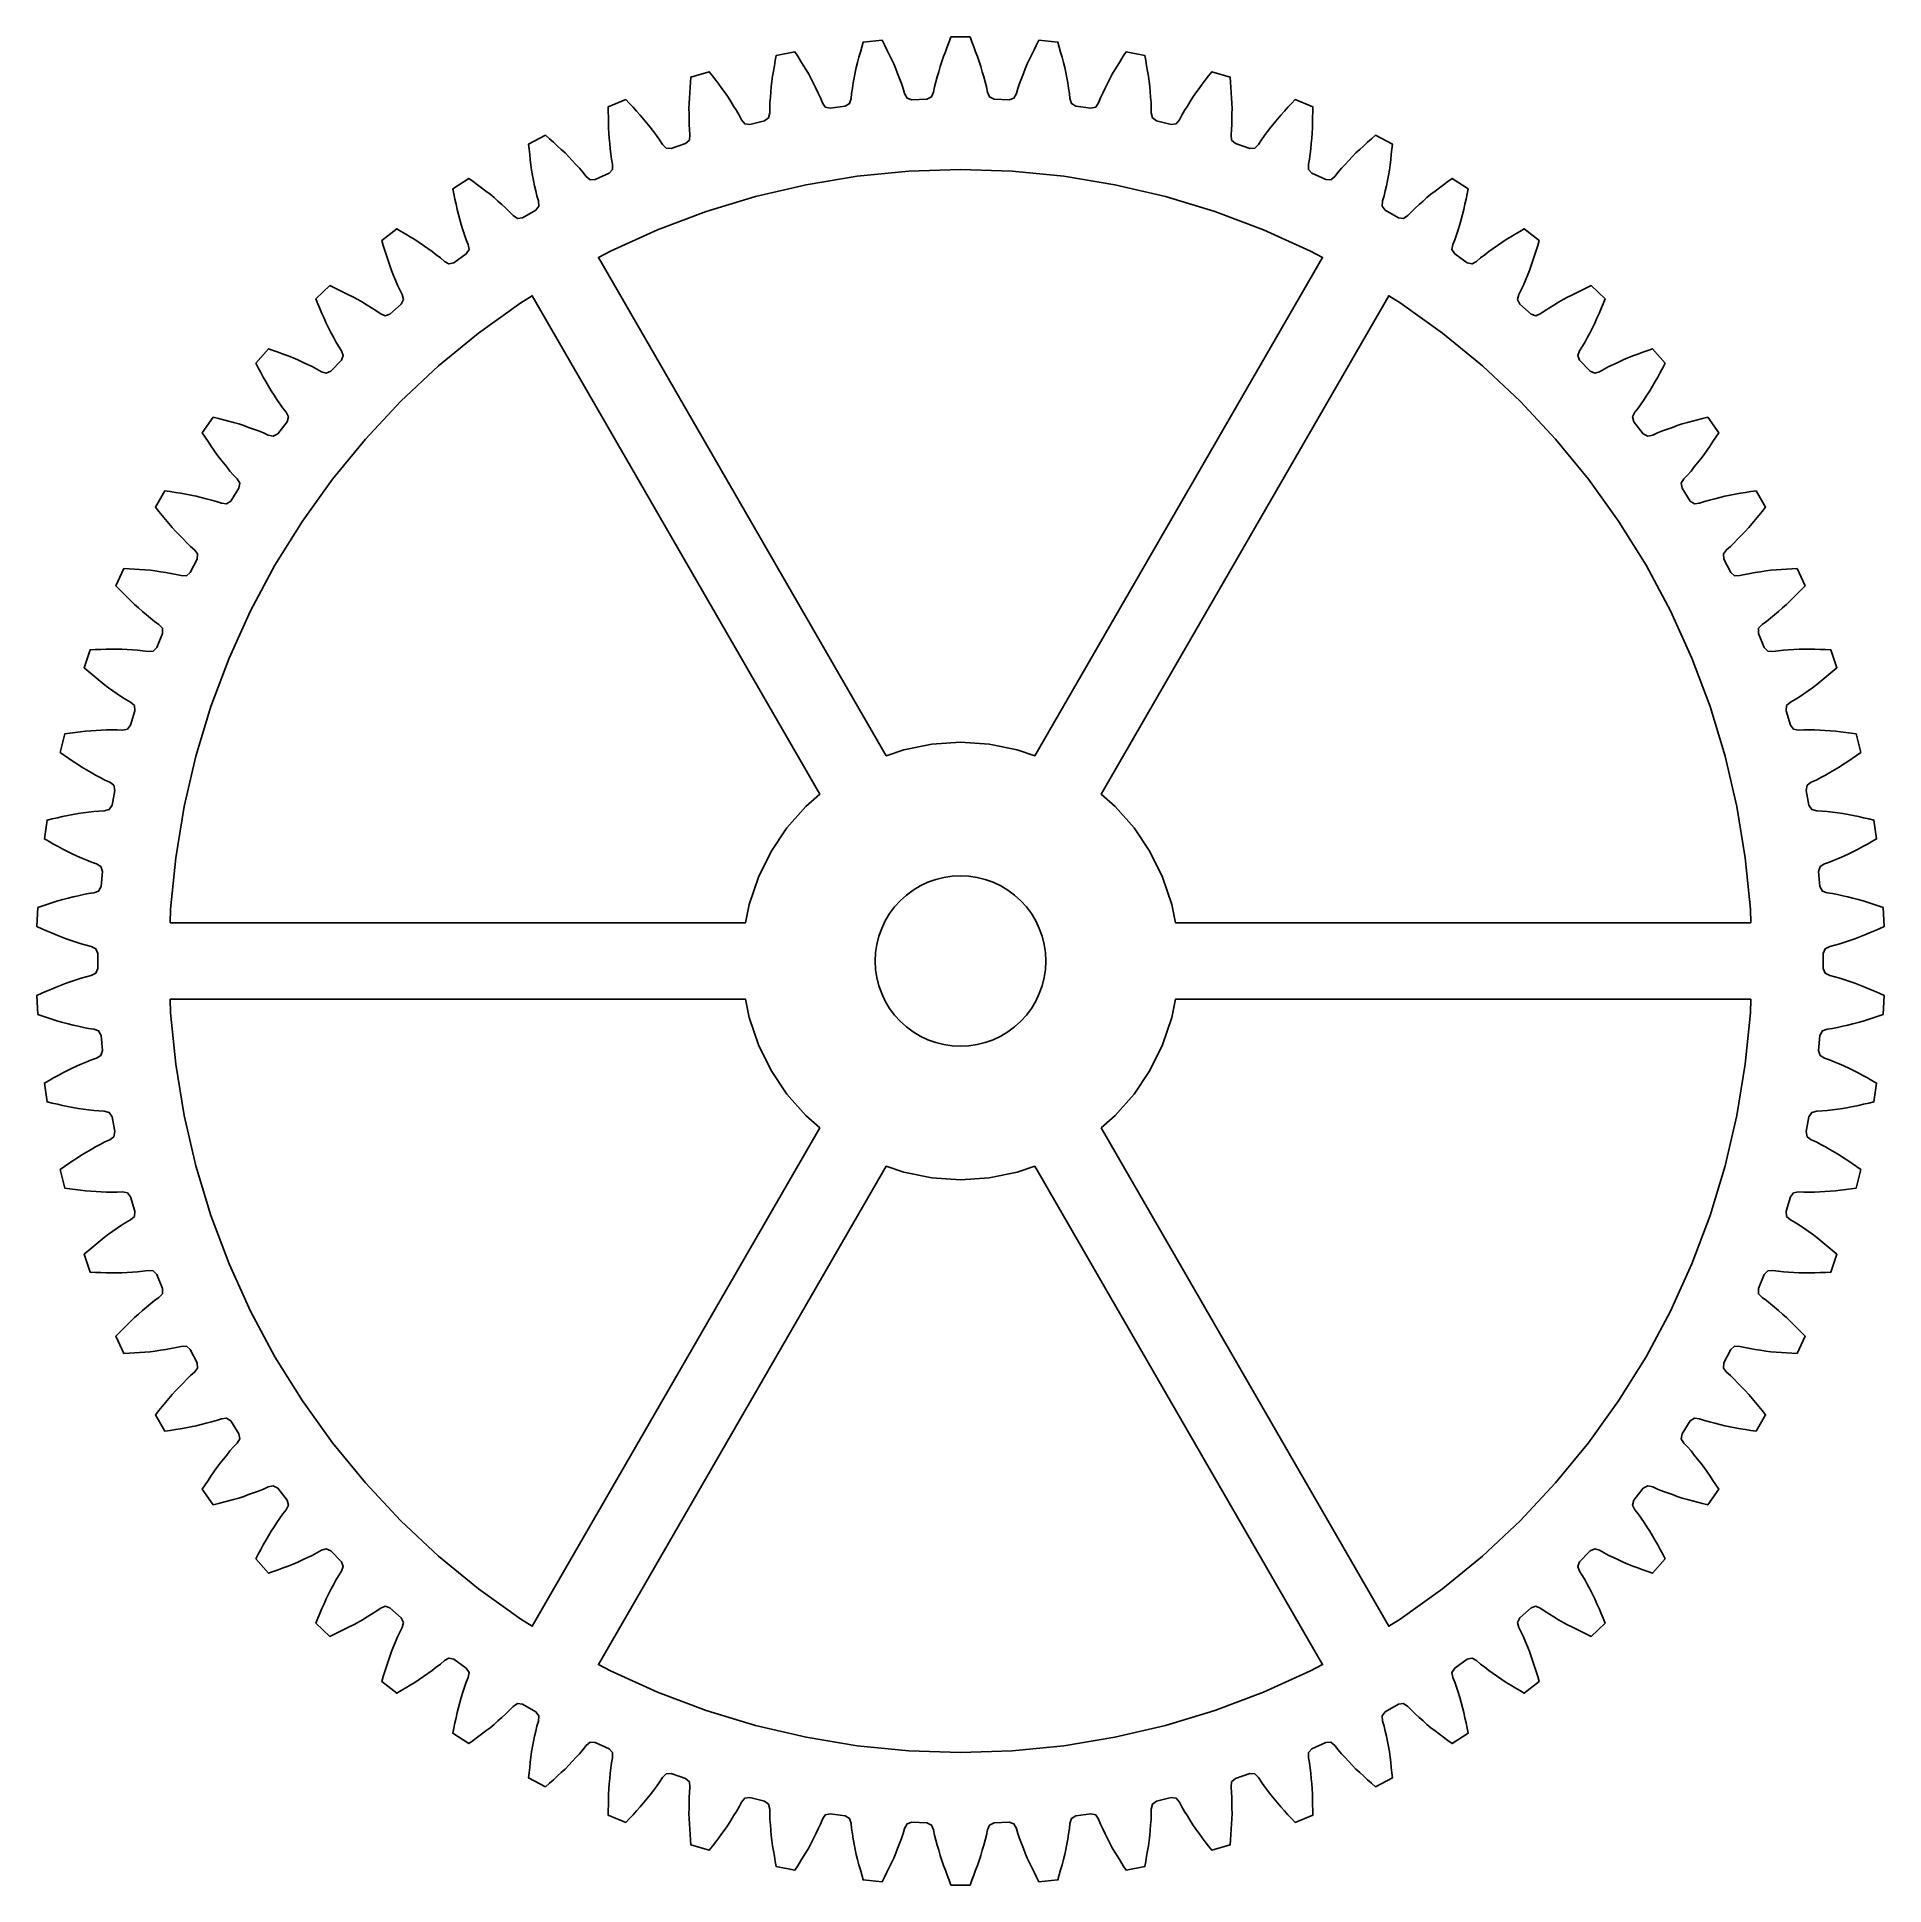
# Model space of a CAD drawing. Header units: millimetres. Extents: x -42.2 to 42.2, y -42.2 to 42.2.
import ezdxf

# ---------------------------------------------------------------- set-up
doc = ezdxf.new("R2010")
doc.units = ezdxf.units.MM
doc.layers.add('CUT', color=1, linetype='Continuous')

msp = doc.modelspace()

# ---------------------------------------------------------------- linework, layer by layer
at = {"layer": 'CUT'}
for points in [[(0.5226, -42.0232), (0.6082, -41.7983), (0.693, -41.573), (0.7768, -41.3475), (0.8597, -41.1216), (0.9313, -40.8919), (0.9969, -40.6604), (1.0617, -40.4286), (1.1257, -40.1967), (1.1823, -39.9629), (1.2273, -39.7265), (1.3183, -39.5081), (1.5315, -39.4093), (2.2215, -39.3764), (2.4431, -39.4545), (2.5545, -39.6633), (2.6217, -39.8944), (2.7003, -40.1217), (2.7861, -40.3465), (2.8726, -40.571), (2.9599, -40.7953), (3.053, -41.0171), (3.157, -41.2341), (3.2619, -41.4507), (3.3677, -41.6668), (3.4743, -41.8826), (3.5817, -42.0979), (4.4501, -42.015), (4.5148, -41.7832), (4.5787, -41.5512), (4.6416, -41.3189), (4.7036, -41.0864), (4.7647, -40.8537), (4.8141, -40.6182), (4.8574, -40.3815), (4.8999, -40.1447), (4.9415, -39.9077), (4.9757, -39.6696), (4.998, -39.43), (5.0678, -39.2039), (5.2707, -39.0852), (5.9544, -38.9869), (6.1825, -39.0436), (6.3131, -39.2409), (6.4021, -39.4645), (6.5019, -39.6833), (6.6087, -39.899), (6.7161, -40.1143), (6.8243, -40.3292), (6.9381, -40.5412), (7.0623, -40.7473), (7.1873, -40.9529), (7.3131, -41.1581), (7.4397, -41.3627), (7.5671, -41.5668), (8.4237, -41.4017), (8.4661, -41.1649), (8.5076, -40.9278), (8.5482, -40.6906), (8.5878, -40.4533), (8.6265, -40.2158), (8.6533, -39.9767), (8.6739, -39.7369), (8.6937, -39.4971), (8.7126, -39.2572), (8.724, -39.017), (8.7234, -38.7763), (8.7714, -38.5446), (8.9621, -38.4072), (9.6334, -38.2444), (9.8658, -38.2791), (10.0146, -38.4631), (10.1244, -38.6772), (10.2446, -38.8856), (10.3714, -39.0901), (10.4988, -39.2942), (10.627, -39.4979), (10.7604, -39.6981), (10.9036, -39.8915), (11.0476, -40.0843), (11.1923, -40.2765), (11.3378, -40.4682), (11.4841, -40.6593), (12.3211, -40.4135), (12.3408, -40.1737), (12.3596, -39.9338), (12.3774, -39.6938), (12.3943, -39.4538), (12.4102, -39.2137), (12.4142, -38.9731), (12.4119, -38.7325), (12.4087, -38.4919), (12.4048, -38.2513), (12.3933, -38.011), (12.3699, -37.7715), (12.3956, -37.5363), (12.5723, -37.3814), (13.2251, -37.1555), (13.4598, -37.168), (13.6254, -37.337), (13.7551, -37.5397), (13.8945, -37.7357), (14.0402, -37.9272), (14.1864, -38.1183), (14.3334, -38.3089), (14.4852, -38.4955), (14.6461, -38.6744), (14.8078, -38.8526), (14.9702, -39.0303), (15.1332, -39.2072), (15.297, -39.3836), (16.1068, -39.0593), (16.1036, -38.8187), (16.0995, -38.5781), (16.0945, -38.3375), (16.0885, -38.097), (16.0815, -37.8564), (16.0626, -37.6166), (16.0374, -37.3773), (16.0114, -37.1381), (15.9846, -36.8989), (15.9503, -36.6609), (15.9043, -36.4247), (15.9076, -36.1881), (16.0687, -36.0171), (16.6971, -35.7301), (16.9319, -35.7203), (17.1129, -35.8727), (17.2612, -36.0622), (17.4186, -36.244), (17.5818, -36.4209), (17.7456, -36.5972), (17.91, -36.7729), (18.0788, -36.9443), (18.2561, -37.1071), (18.4339, -37.2691), (18.6124, -37.4305), (18.7916, -37.5912), (18.9714, -37.7511), (19.7467, -37.3514), (19.7207, -37.1122), (19.6937, -36.8731), (19.6658, -36.6341), (19.637, -36.3952), (19.6072, -36.1564), (19.5656, -35.9194), (19.5177, -35.6836), (19.4691, -35.4479), (19.4197, -35.2124), (19.363, -34.9787), (19.2946, -34.748), (19.2754, -34.5121), (19.4196, -34.3266), (20.0179, -33.9812), (20.2506, -33.9491), (20.4453, -34.0836), (20.6109, -34.2582), (20.785, -34.4242), (20.9642, -34.5847), (21.144, -34.7447), (21.3244, -34.904), (21.5087, -35.0585), (21.7006, -35.2037), (21.8931, -35.3481), (22.0862, -35.4918), (22.2798, -35.6347), (22.4739, -35.7769), (23.2078, -35.3053), (23.1591, -35.0696), (23.1096, -34.8341), (23.0591, -34.5988), (23.0076, -34.3637), (22.9553, -34.1289), (22.8913, -33.897), (22.8213, -33.6667), (22.7505, -33.4368), (22.679, -33.207), (22.6002, -32.9797), (22.5103, -32.7565), (22.4687, -32.5236), (22.5946, -32.3252), (23.1573, -31.9245), (23.386, -31.8704), (23.5926, -31.9858), (23.7741, -32.1438), (23.9631, -32.2926), (24.1568, -32.4353), (24.351, -32.5775), (24.5456, -32.7189), (24.7439, -32.8552), (24.9487, -32.9815), (25.154, -33.107), (25.3599, -33.2317), (25.5662, -33.3555), (25.773, -33.4786), (26.4587, -32.9393), (26.3878, -32.7094), (26.3161, -32.4797), (26.2435, -32.2503), (26.1699, -32.0211), (26.0955, -31.7923), (26.0098, -31.5675), (25.9182, -31.345), (25.8259, -31.1228), (25.7328, -30.9008), (25.6328, -30.6821), (25.522, -30.4685), (25.4585, -30.2405), (25.565, -30.0311), (26.0871, -29.5787), (26.3096, -29.5031), (26.5262, -29.5984), (26.7219, -29.7384), (26.9242, -29.8685), (27.1306, -29.9922), (27.3374, -30.1152), (27.5446, -30.2376), (27.7549, -30.3544), (27.9708, -30.4606), (28.1872, -30.566), (28.4039, -30.6706), (28.6211, -30.7743), (28.8386, -30.8771), (29.4699, -30.2751), (29.3776, -30.0529), (29.2843, -29.8311), (29.1902, -29.6096), (29.0952, -29.3885), (28.9994, -29.1678), (28.8927, -28.9522), (28.7804, -28.7394), (28.6673, -28.5269), (28.5536, -28.3149), (28.4333, -28.1066), (28.3027, -27.9045), (28.2178, -27.6836), (28.3039, -27.465), (28.7806, -26.965), (28.9949, -26.8686), (29.2196, -26.9429), (29.4277, -27.0637), (29.6414, -27.174), (29.8587, -27.2775), (30.0762, -27.3803), (30.2942, -27.4824), (30.5146, -27.5787), (30.7396, -27.6639), (30.965, -27.7483), (31.1907, -27.8317), (31.4167, -27.9143), (31.6431, -27.996), (32.2143, -27.3368), (32.1013, -27.1243), (31.9874, -26.9124), (31.8726, -26.7008), (31.757, -26.4898), (31.6406, -26.2792), (31.5139, -26.0747), (31.3819, -25.8735), (31.2492, -25.6728), (31.1158, -25.4725), (30.9762, -25.2766), (30.827, -25.0878), (30.7215, -24.876), (30.7865, -24.6501), (31.2135, -24.1071), (31.4176, -23.9908), (31.6483, -24.0434), (31.867, -24.1439), (32.0903, -24.2333), (32.3164, -24.3157), (32.5427, -24.3974), (32.7693, -24.4783), (32.998, -24.5532), (33.2301, -24.6167), (33.4624, -24.6792), (33.6951, -24.7409), (33.9279, -24.8016), (34.161, -24.8614), (34.667, -24.1508), (34.5342, -23.9501), (34.4007, -23.7499), (34.2664, -23.5502), (34.1313, -23.3511), (33.9954, -23.1525), (33.8498, -22.961), (33.6992, -22.7733), (33.548, -22.5861), (33.3962, -22.3994), (33.2387, -22.2177), (33.0722, -22.0439), (32.947, -21.8431), (32.9902, -21.6121), (33.3637, -21.031), (33.5558, -20.8957), (33.7905, -20.9262), (34.0177, -21.0054), (34.2485, -21.0732), (34.4814, -21.1338), (34.7145, -21.1935), (34.9478, -21.2525), (35.1825, -21.3053), (35.4196, -21.3465), (35.6568, -21.3867), (35.8942, -21.4259), (36.1318, -21.4642), (36.3695, -21.5016), (36.8057, -20.7461), (36.6545, -20.559), (36.5025, -20.3724), (36.3498, -20.1864), (36.1964, -20.001), (36.0422, -19.8162), (35.8791, -19.6394), (35.7114, -19.4669), (35.5431, -19.2949), (35.3742, -19.1234), (35.2001, -18.9575), (35.0178, -18.8004), (34.8742, -18.6123), (34.8952, -18.3783), (35.2117, -17.7643), (35.3902, -17.6114), (35.6267, -17.6194), (35.8604, -17.6767), (36.0965, -17.7223), (36.3341, -17.7604), (36.5719, -17.7977), (36.8097, -17.8343), (37.0484, -17.8646), (37.2883, -17.883), (37.5283, -17.9004), (37.7684, -17.9169), (38.0085, -17.9325), (38.2487, -17.9471), (38.6111, -17.1536), (38.4427, -16.9816), (38.2737, -16.8103), (38.104, -16.6397), (37.9337, -16.4698), (37.7627, -16.3005), (37.5835, -16.14), (37.4001, -15.9841), (37.2162, -15.8289), (37.0318, -15.6743), (36.8427, -15.5257), (36.6464, -15.3866), (36.4855, -15.2131), (36.4841, -14.9781), (36.7409, -14.3368), (36.904, -14.1676), (37.1402, -14.1531), (37.3783, -14.1879), (37.6177, -14.2108), (37.8578, -14.2262), (38.0981, -14.2408), (38.3383, -14.2545), (38.5787, -14.262), (38.8193, -14.2575), (39.0599, -14.2521), (39.3005, -14.2457), (39.541, -14.2383), (39.7815, -14.2301), (40.0668, -13.4057), (39.8829, -13.2505), (39.6983, -13.0961), (39.5132, -12.9424), (39.3275, -12.7894), (39.1411, -12.6371), (38.9475, -12.4943), (38.7502, -12.3566), (38.5523, -12.2196), (38.3541, -12.0833), (38.1517, -11.9533), (37.943, -11.8335), (37.7664, -11.676), (37.7427, -11.4422), (37.9373, -10.7794), (38.0836, -10.5956), (38.3174, -10.5586), (38.5577, -10.5706), (38.7982, -10.5707), (39.0387, -10.5632), (39.2792, -10.5548), (39.5197, -10.5457), (39.7598, -10.5303), (39.9988, -10.5029), (40.2378, -10.4747), (40.4767, -10.4454), (40.7154, -10.4152), (40.954, -10.3841), (41.1597, -9.5364), (40.9618, -9.3994), (40.7635, -9.2632), (40.5645, -9.1278), (40.3651, -8.9931), (40.1651, -8.8593), (39.9588, -8.7355), (39.7493, -8.6173), (39.5393, -8.4997), (39.329, -8.3827), (39.1152, -8.2726), (38.8961, -8.1731), (38.7052, -8.0332), (38.6594, -7.8027), (38.7902, -7.1244), (38.9183, -6.9275), (39.1475, -6.8685), (39.3879, -6.8576), (39.6273, -6.8348), (39.866, -6.8045), (40.1047, -6.7733), (40.3432, -6.7414), (40.5807, -6.7032), (40.8161, -6.6533), (41.0513, -6.6024), (41.2863, -6.5506), (41.5211, -6.4978), (41.7556, -6.4442), (41.8798, -5.5808), (41.6698, -5.4632), (41.4594, -5.3464), (41.2485, -5.2305), (41.0372, -5.1155), (40.8254, -5.0012), (40.6082, -4.8977), (40.3884, -4.7998), (40.1682, -4.7027), (39.9477, -4.6063), (39.7244, -4.517), (39.4968, -4.4388), (39.2936, -4.3177), (39.2261, -4.0926), (39.2917, -3.4049), (39.4006, -3.1967), (39.6231, -3.1162), (39.8614, -3.0825), (40.0976, -3.0371), (40.3323, -2.9842), (40.5669, -2.9305), (40.8013, -2.876), (41.0341, -2.8154), (41.2637, -2.7433), (41.493, -2.6703), (41.722, -2.5964), (41.9507, -2.5216), (42.1791, -2.4459), (42.2206, -1.5745), (42.0004, -1.4775), (41.7799, -1.3813), (41.5589, -1.2859), (41.3376, -1.1914), (41.1159, -1.0979), (40.8899, -1.0154), (40.6618, -0.9389), (40.4334, -0.8632), (40.2047, -0.7882), (39.9739, -0.7205), (39.7399, -0.6643), (39.5261, -0.563), (39.4375, -0.3454), (39.4375, 0.3454), (39.5261, 0.563), (39.7399, 0.6643), (39.9739, 0.7205), (40.2047, 0.7882), (40.4334, 0.8632), (40.6618, 0.9389), (40.8899, 1.0154), (41.1159, 1.0979), (41.3376, 1.1914), (41.5589, 1.2859), (41.7799, 1.3813), (42.0004, 1.4775), (42.2206, 1.5745), (42.1791, 2.4459), (41.9507, 2.5216), (41.722, 2.5964), (41.493, 2.6703), (41.2637, 2.7433), (41.0341, 2.8154), (40.8013, 2.876), (40.5669, 2.9305), (40.3323, 2.9842), (40.0976, 3.0371), (39.8614, 3.0825), (39.6231, 3.1162), (39.4006, 3.1967), (39.2917, 3.4049), (39.2261, 4.0926), (39.2936, 4.3177), (39.4968, 4.4388), (39.7244, 4.517), (39.9477, 4.6063), (40.1682, 4.7027), (40.3884, 4.7998), (40.6082, 4.8977), (40.8254, 5.0012), (41.0372, 5.1155), (41.2485, 5.2305), (41.4594, 5.3464), (41.6698, 5.4632), (41.8798, 5.5808), (41.7556, 6.4442), (41.5211, 6.4978), (41.2863, 6.5506), (41.0513, 6.6024), (40.8161, 6.6533), (40.5807, 6.7032), (40.3432, 6.7414), (40.1047, 6.7733), (39.866, 6.8045), (39.6273, 6.8348), (39.3879, 6.8576), (39.1475, 6.8685), (38.9183, 6.9275), (38.7902, 7.1244), (38.6594, 7.8027), (38.7052, 8.0332), (38.8961, 8.1731), (39.1152, 8.2726), (39.329, 8.3827), (39.5393, 8.4997), (39.7493, 8.6173), (39.9588, 8.7355), (40.1651, 8.8593), (40.3651, 8.9931), (40.5645, 9.1278), (40.7635, 9.2632), (40.9618, 9.3994), (41.1597, 9.5364), (40.954, 10.3841), (40.7154, 10.4152), (40.4767, 10.4454), (40.2378, 10.4747), (39.9988, 10.5029), (39.7598, 10.5303), (39.5197, 10.5457), (39.2792, 10.5548), (39.0387, 10.5632), (38.7982, 10.5707), (38.5577, 10.5706), (38.3174, 10.5586), (38.0836, 10.5956), (37.9373, 10.7794), (37.7427, 11.4422), (37.7664, 11.676), (37.943, 11.8335), (38.1517, 11.9533), (38.3541, 12.0833), (38.5523, 12.2196), (38.7502, 12.3566), (38.9475, 12.4943), (39.1411, 12.6371), (39.3275, 12.7894), (39.5132, 12.9424), (39.6983, 13.0961), (39.8829, 13.2505), (40.0668, 13.4057), (39.7815, 14.2301), (39.541, 14.2383), (39.3005, 14.2457), (39.0599, 14.2521), (38.8193, 14.2575), (38.5787, 14.262), (38.3383, 14.2545), (38.0981, 14.2408), (37.8578, 14.2262), (37.6177, 14.2108), (37.3783, 14.1879), (37.1402, 14.1531), (36.904, 14.1676), (36.7409, 14.3368), (36.4841, 14.9781), (36.4855, 15.2131), (36.6464, 15.3866), (36.8427, 15.5257), (37.0318, 15.6743), (37.2162, 15.8289), (37.4001, 15.9841), (37.5835, 16.14), (37.7627, 16.3005), (37.9337, 16.4698), (38.104, 16.6397), (38.2737, 16.8103), (38.4427, 16.9816), (38.6111, 17.1536), (38.2487, 17.9471), (38.0085, 17.9325), (37.7684, 17.9169), (37.5283, 17.9004), (37.2883, 17.883), (37.0484, 17.8646), (36.8097, 17.8343), (36.5719, 17.7977), (36.3341, 17.7604), (36.0965, 17.7223), (35.8604, 17.6767), (35.6267, 17.6194), (35.3902, 17.6114), (35.2117, 17.7643), (34.8952, 18.3783), (34.8742, 18.6123), (35.0178, 18.8004), (35.2001, 18.9575), (35.3742, 19.1234), (35.5431, 19.2949), (35.7114, 19.4669), (35.8791, 19.6394), (36.0422, 19.8162), (36.1964, 20.001), (36.3498, 20.1864), (36.5025, 20.3724), (36.6545, 20.559), (36.8057, 20.7461), (36.3695, 21.5016), (36.1318, 21.4642), (35.8942, 21.4259), (35.6568, 21.3867), (35.4196, 21.3465), (35.1825, 21.3053), (34.9478, 21.2525), (34.7145, 21.1935), (34.4814, 21.1338), (34.2485, 21.0732), (34.0177, 21.0054), (33.7905, 20.9262), (33.5558, 20.8957), (33.3637, 21.031), (32.9902, 21.6121), (32.947, 21.8431), (33.0722, 22.0439), (33.2387, 22.2177), (33.3962, 22.3994), (33.548, 22.5861), (33.6992, 22.7733), (33.8498, 22.961), (33.9954, 23.1525), (34.1313, 23.3511), (34.2664, 23.5502), (34.4007, 23.7499), (34.5342, 23.9501), (34.667, 24.1508), (34.161, 24.8614), (33.9279, 24.8016), (33.6951, 24.7409), (33.4624, 24.6792), (33.2301, 24.6167), (32.998, 24.5532), (32.7693, 24.4783), (32.5427, 24.3974), (32.3164, 24.3157), (32.0903, 24.2333), (31.867, 24.1439), (31.6483, 24.0434), (31.4176, 23.9908), (31.2135, 24.1071), (30.7865, 24.6501), (30.7215, 24.876), (30.827, 25.0878), (30.9762, 25.2766), (31.1158, 25.4725), (31.2492, 25.6728), (31.3819, 25.8735), (31.5139, 26.0747), (31.6406, 26.2792), (31.757, 26.4898), (31.8726, 26.7008), (31.9874, 26.9124), (32.1013, 27.1243), (32.2143, 27.3368), (31.6431, 27.996), (31.4167, 27.9143), (31.1907, 27.8317), (30.965, 27.7483), (30.7396, 27.6639), (30.5146, 27.5787), (30.2942, 27.4824), (30.0762, 27.3803), (29.8587, 27.2775), (29.6414, 27.174), (29.4277, 27.0637), (29.2196, 26.9429), (28.9949, 26.8686), (28.7806, 26.965), (28.3039, 27.465), (28.2178, 27.6836), (28.3027, 27.9045), (28.4333, 28.1066), (28.5536, 28.3149), (28.6673, 28.5269), (28.7804, 28.7394), (28.8927, 28.9522), (28.9994, 29.1678), (29.0952, 29.3885), (29.1902, 29.6096), (29.2843, 29.8311), (29.3776, 30.0529), (29.4699, 30.2751), (28.8386, 30.8771), (28.6211, 30.7743), (28.4039, 30.6706), (28.1872, 30.566), (27.9708, 30.4606), (27.7549, 30.3544), (27.5446, 30.2376), (27.3374, 30.1152), (27.1306, 29.9922), (26.9242, 29.8685), (26.7219, 29.7384), (26.5262, 29.5984), (26.3096, 29.5031), (26.0871, 29.5787), (25.565, 30.0311), (25.4585, 30.2405), (25.522, 30.4685), (25.6328, 30.6821), (25.7328, 30.9008), (25.8259, 31.1228), (25.9182, 31.345), (26.0098, 31.5675), (26.0955, 31.7923), (26.1699, 32.0211), (26.2435, 32.2503), (26.3161, 32.4797), (26.3878, 32.7094), (26.4587, 32.9393), (25.773, 33.4786), (25.5662, 33.3555), (25.3599, 33.2317), (25.154, 33.107), (24.9487, 32.9815), (24.7439, 32.8552), (24.5456, 32.7189), (24.351, 32.5775), (24.1568, 32.4353), (23.9631, 32.2926), (23.7741, 32.1438), (23.5926, 31.9858), (23.386, 31.8704), (23.1573, 31.9245), (22.5946, 32.3252), (22.4687, 32.5236), (22.5103, 32.7565), (22.6002, 32.9797), (22.679, 33.207), (22.7505, 33.4368), (22.8213, 33.6667), (22.8913, 33.897), (22.9553, 34.1289), (23.0076, 34.3637), (23.0591, 34.5988), (23.1096, 34.8341), (23.1591, 35.0696), (23.2078, 35.3053), (22.4739, 35.7769), (22.2798, 35.6347), (22.0862, 35.4918), (21.8931, 35.3481), (21.7006, 35.2037), (21.5087, 35.0585), (21.3244, 34.904), (21.144, 34.7447), (20.9642, 34.5847), (20.785, 34.4242), (20.6109, 34.2582), (20.4453, 34.0836), (20.2506, 33.9491), (20.0179, 33.9812), (19.4196, 34.3266), (19.2754, 34.5121), (19.2946, 34.748), (19.363, 34.9787), (19.4197, 35.2124), (19.4691, 35.4479), (19.5177, 35.6836), (19.5656, 35.9194), (19.6072, 36.1564), (19.637, 36.3952), (19.6658, 36.6341), (19.6937, 36.8731), (19.7207, 37.1122), (19.7467, 37.3514), (18.9714, 37.7511), (18.7916, 37.5912), (18.6124, 37.4305), (18.4339, 37.2691), (18.2561, 37.1071), (18.0788, 36.9443), (17.91, 36.7729), (17.7456, 36.5972), (17.5818, 36.4209), (17.4186, 36.244), (17.2612, 36.0622), (17.1129, 35.8727), (16.9319, 35.7203), (16.6971, 35.7301), (16.0687, 36.0171), (15.9076, 36.1881), (15.9043, 36.4247), (15.9503, 36.6609), (15.9846, 36.8989), (16.0114, 37.1381), (16.0374, 37.3773), (16.0626, 37.6166), (16.0815, 37.8564), (16.0885, 38.097), (16.0945, 38.3375), (16.0995, 38.5781), (16.1036, 38.8187), (16.1068, 39.0593), (15.297, 39.3836), (15.1332, 39.2072), (14.9702, 39.0303), (14.8078, 38.8526), (14.6461, 38.6744), (14.4852, 38.4955), (14.3334, 38.3089), (14.1864, 38.1183), (14.0402, 37.9272), (13.8945, 37.7357), (13.7551, 37.5397), (13.6254, 37.337), (13.4598, 37.168), (13.2251, 37.1555), (12.5723, 37.3814), (12.3956, 37.5363), (12.3699, 37.7715), (12.3933, 38.011), (12.4048, 38.2513), (12.4087, 38.4919), (12.4119, 38.7325), (12.4142, 38.9731), (12.4102, 39.2137), (12.3943, 39.4538), (12.3774, 39.6938), (12.3596, 39.9338), (12.3408, 40.1737), (12.3211, 40.4135), (11.4841, 40.6593), (11.3378, 40.4682), (11.1923, 40.2765), (11.0476, 40.0843), (10.9036, 39.8915), (10.7604, 39.6981), (10.627, 39.4979), (10.4988, 39.2942), (10.3714, 39.0901), (10.2446, 38.8856), (10.1244, 38.6772), (10.0146, 38.4631), (9.8658, 38.2791), (9.6334, 38.2444), (8.9621, 38.4072), (8.7714, 38.5446), (8.7234, 38.7763), (8.724, 39.017), (8.7126, 39.2572), (8.6937, 39.4971), (8.6739, 39.7369), (8.6533, 39.9767), (8.6265, 40.2158), (8.5878, 40.4533), (8.5482, 40.6906), (8.5076, 40.9278), (8.4661, 41.1649), (8.4237, 41.4017), (7.5671, 41.5668), (7.4397, 41.3627), (7.3131, 41.1581), (7.1873, 40.9529), (7.0623, 40.7473), (6.9381, 40.5412), (6.8243, 40.3292), (6.7161, 40.1143), (6.6087, 39.899), (6.5019, 39.6833), (6.4021, 39.4645), (6.3131, 39.2409), (6.1825, 39.0436), (5.9544, 38.9869), (5.2707, 39.0852), (5.0678, 39.2039), (4.998, 39.43), (4.9757, 39.6696), (4.9415, 39.9077), (4.8999, 40.1447), (4.8574, 40.3815), (4.8141, 40.6182), (4.7647, 40.8537), (4.7036, 41.0864), (4.6416, 41.3189), (4.5787, 41.5512), (4.5148, 41.7832), (4.4501, 42.015), (3.5817, 42.0979), (3.4743, 41.8826), (3.3677, 41.6668), (3.2619, 41.4507), (3.157, 41.2341), (3.053, 41.0171), (2.9599, 40.7953), (2.8726, 40.571), (2.7861, 40.3465), (2.7003, 40.1217), (2.6217, 39.8944), (2.5545, 39.6633), (2.4431, 39.4545), (2.2215, 39.3764), (1.5315, 39.4093), (1.3183, 39.5081), (1.2273, 39.7265), (1.1823, 39.9629), (1.1257, 40.1967), (1.0617, 40.4286), (0.9969, 40.6604), (0.9313, 40.8919), (0.8597, 41.1216), (0.7768, 41.3475), (0.693, 41.573), (0.6082, 41.7983), (0.5226, 42.0232), (0.4362, 42.2477), (-0.4362, 42.2477), (-0.5226, 42.0232), (-0.6082, 41.7983), (-0.693, 41.573), (-0.7768, 41.3475), (-0.8597, 41.1216), (-0.9313, 40.8919), (-0.9969, 40.6604), (-1.0617, 40.4286), (-1.1257, 40.1967), (-1.1823, 39.9629), (-1.2273, 39.7265), (-1.3183, 39.5081), (-1.5315, 39.4093), (-2.2215, 39.3764), (-2.4431, 39.4545), (-2.5545, 39.6633), (-2.6217, 39.8944), (-2.7003, 40.1217), (-2.7861, 40.3465), (-2.8726, 40.571), (-2.9599, 40.7953), (-3.053, 41.0171), (-3.157, 41.2341), (-3.2619, 41.4507), (-3.3677, 41.6668), (-3.4743, 41.8826), (-3.5817, 42.0979), (-4.4501, 42.015), (-4.5148, 41.7832), (-4.5787, 41.5512), (-4.6416, 41.3189), (-4.7036, 41.0864), (-4.7647, 40.8537), (-4.8141, 40.6182), (-4.8574, 40.3815), (-4.8999, 40.1447), (-4.9415, 39.9077), (-4.9757, 39.6696), (-4.998, 39.43), (-5.0678, 39.2039), (-5.2707, 39.0852), (-5.9544, 38.9869), (-6.1825, 39.0436), (-6.3131, 39.2409), (-6.4021, 39.4645), (-6.5019, 39.6833), (-6.6087, 39.899), (-6.7161, 40.1143), (-6.8243, 40.3292), (-6.9381, 40.5412), (-7.0623, 40.7473), (-7.1873, 40.9529), (-7.3131, 41.1581), (-7.4397, 41.3627), (-7.5671, 41.5668), (-8.4237, 41.4017), (-8.4661, 41.1649), (-8.5076, 40.9278), (-8.5482, 40.6906), (-8.5878, 40.4533), (-8.6265, 40.2158), (-8.6533, 39.9767), (-8.6739, 39.7369), (-8.6937, 39.4971), (-8.7126, 39.2572), (-8.724, 39.017), (-8.7234, 38.7763), (-8.7714, 38.5446), (-8.9621, 38.4072), (-9.6334, 38.2444), (-9.8658, 38.2791), (-10.0146, 38.4631), (-10.1244, 38.6772), (-10.2446, 38.8856), (-10.3714, 39.0901), (-10.4988, 39.2942), (-10.627, 39.4979), (-10.7604, 39.6981), (-10.9036, 39.8915), (-11.0476, 40.0843), (-11.1923, 40.2765), (-11.3378, 40.4682), (-11.4841, 40.6593), (-12.3211, 40.4135), (-12.3408, 40.1737), (-12.3596, 39.9338), (-12.3774, 39.6938), (-12.3943, 39.4538), (-12.4102, 39.2137), (-12.4142, 38.9731), (-12.4119, 38.7325), (-12.4087, 38.4919), (-12.4048, 38.2513), (-12.3933, 38.011), (-12.3699, 37.7715), (-12.3956, 37.5363), (-12.5723, 37.3814), (-13.2251, 37.1555), (-13.4598, 37.168), (-13.6254, 37.337), (-13.7551, 37.5397), (-13.8945, 37.7357), (-14.0402, 37.9272), (-14.1864, 38.1183), (-14.3334, 38.3089), (-14.4852, 38.4955), (-14.6461, 38.6744), (-14.8078, 38.8526), (-14.9702, 39.0303), (-15.1332, 39.2072), (-15.297, 39.3836), (-16.1068, 39.0593), (-16.1036, 38.8187), (-16.0995, 38.5781), (-16.0945, 38.3375), (-16.0885, 38.097), (-16.0815, 37.8564), (-16.0626, 37.6166), (-16.0374, 37.3773), (-16.0114, 37.1381), (-15.9846, 36.8989), (-15.9503, 36.6609), (-15.9043, 36.4247), (-15.9076, 36.1881), (-16.0687, 36.0171), (-16.6971, 35.7301), (-16.9319, 35.7203), (-17.1129, 35.8727), (-17.2612, 36.0622), (-17.4186, 36.244), (-17.5818, 36.4209), (-17.7456, 36.5972), (-17.91, 36.7729), (-18.0788, 36.9443), (-18.2561, 37.1071), (-18.4339, 37.2691), (-18.6124, 37.4305), (-18.7916, 37.5912), (-18.9714, 37.7511), (-19.7467, 37.3514), (-19.7207, 37.1122), (-19.6937, 36.8731), (-19.6658, 36.6341), (-19.637, 36.3952), (-19.6072, 36.1564), (-19.5656, 35.9194), (-19.5177, 35.6836), (-19.4691, 35.4479), (-19.4197, 35.2124), (-19.363, 34.9787), (-19.2946, 34.748), (-19.2754, 34.5121), (-19.4196, 34.3266), (-20.0179, 33.9812), (-20.2506, 33.9491), (-20.4453, 34.0836), (-20.6109, 34.2582), (-20.785, 34.4242), (-20.9642, 34.5847), (-21.144, 34.7447), (-21.3244, 34.904), (-21.5087, 35.0585), (-21.7006, 35.2037), (-21.8931, 35.3481), (-22.0862, 35.4918), (-22.2798, 35.6347), (-22.4739, 35.7769), (-23.2078, 35.3053), (-23.1591, 35.0696), (-23.1096, 34.8341), (-23.0591, 34.5988), (-23.0076, 34.3637), (-22.9553, 34.1289), (-22.8913, 33.897), (-22.8213, 33.6667), (-22.7505, 33.4368), (-22.679, 33.207), (-22.6002, 32.9797), (-22.5103, 32.7565), (-22.4687, 32.5236), (-22.5946, 32.3252), (-23.1573, 31.9245), (-23.386, 31.8704), (-23.5926, 31.9858), (-23.7741, 32.1438), (-23.9631, 32.2926), (-24.1568, 32.4353), (-24.351, 32.5775), (-24.5456, 32.7189), (-24.7439, 32.8552), (-24.9487, 32.9815), (-25.154, 33.107), (-25.3599, 33.2317), (-25.5662, 33.3555), (-25.773, 33.4786), (-26.4587, 32.9393), (-26.3878, 32.7094), (-26.3161, 32.4797), (-26.2435, 32.2503), (-26.1699, 32.0211), (-26.0955, 31.7923), (-26.0098, 31.5675), (-25.9182, 31.345), (-25.8259, 31.1228), (-25.7328, 30.9008), (-25.6328, 30.6821), (-25.522, 30.4685), (-25.4585, 30.2405), (-25.565, 30.0311), (-26.0871, 29.5787), (-26.3096, 29.5031), (-26.5262, 29.5984), (-26.7219, 29.7384), (-26.9242, 29.8685), (-27.1306, 29.9922), (-27.3374, 30.1152), (-27.5446, 30.2376), (-27.7549, 30.3544), (-27.9708, 30.4606), (-28.1872, 30.566), (-28.4039, 30.6706), (-28.6211, 30.7743), (-28.8386, 30.8771), (-29.4699, 30.2751), (-29.3776, 30.0529), (-29.2843, 29.8311), (-29.1902, 29.6096), (-29.0952, 29.3885), (-28.9994, 29.1678), (-28.8927, 28.9522), (-28.7804, 28.7394), (-28.6673, 28.5269), (-28.5536, 28.3149), (-28.4333, 28.1066), (-28.3027, 27.9045), (-28.2178, 27.6836), (-28.3039, 27.465), (-28.7806, 26.965), (-28.9949, 26.8686), (-29.2196, 26.9429), (-29.4277, 27.0637), (-29.6414, 27.174), (-29.8587, 27.2775), (-30.0762, 27.3803), (-30.2942, 27.4824), (-30.5146, 27.5787), (-30.7396, 27.6639), (-30.965, 27.7483), (-31.1907, 27.8317), (-31.4167, 27.9143), (-31.6431, 27.996), (-32.2143, 27.3368), (-32.1013, 27.1243), (-31.9874, 26.9124), (-31.8726, 26.7008), (-31.757, 26.4898), (-31.6406, 26.2792), (-31.5139, 26.0747), (-31.3819, 25.8735), (-31.2492, 25.6728), (-31.1158, 25.4725), (-30.9762, 25.2766), (-30.827, 25.0878), (-30.7215, 24.876), (-30.7865, 24.6501), (-31.2135, 24.1071), (-31.4176, 23.9908), (-31.6483, 24.0434), (-31.867, 24.1439), (-32.0903, 24.2333), (-32.3164, 24.3157), (-32.5427, 24.3974), (-32.7693, 24.4783), (-32.998, 24.5532), (-33.2301, 24.6167), (-33.4624, 24.6792), (-33.6951, 24.7409), (-33.9279, 24.8016), (-34.161, 24.8614), (-34.667, 24.1508), (-34.5342, 23.9501), (-34.4007, 23.7499), (-34.2664, 23.5502), (-34.1313, 23.3511), (-33.9954, 23.1525), (-33.8498, 22.961), (-33.6992, 22.7733), (-33.548, 22.5861), (-33.3962, 22.3994), (-33.2387, 22.2177), (-33.0722, 22.0439), (-32.947, 21.8431), (-32.9902, 21.6121), (-33.3637, 21.031), (-33.5558, 20.8957), (-33.7905, 20.9262), (-34.0177, 21.0054), (-34.2485, 21.0732), (-34.4814, 21.1338), (-34.7145, 21.1935), (-34.9478, 21.2525), (-35.1825, 21.3053), (-35.4196, 21.3465), (-35.6568, 21.3867), (-35.8942, 21.4259), (-36.1318, 21.4642), (-36.3695, 21.5016), (-36.8057, 20.7461), (-36.6545, 20.559), (-36.5025, 20.3724), (-36.3498, 20.1864), (-36.1964, 20.001), (-36.0422, 19.8162), (-35.8791, 19.6394), (-35.7114, 19.4669), (-35.5431, 19.2949), (-35.3742, 19.1234), (-35.2001, 18.9575), (-35.0178, 18.8004), (-34.8742, 18.6123), (-34.8952, 18.3783), (-35.2117, 17.7643), (-35.3902, 17.6114), (-35.6267, 17.6194), (-35.8604, 17.6767), (-36.0965, 17.7223), (-36.3341, 17.7604), (-36.5719, 17.7977), (-36.8097, 17.8343), (-37.0484, 17.8646), (-37.2883, 17.883), (-37.5283, 17.9004), (-37.7684, 17.9169), (-38.0085, 17.9325), (-38.2487, 17.9471), (-38.6111, 17.1536), (-38.4427, 16.9816), (-38.2737, 16.8103), (-38.104, 16.6397), (-37.9337, 16.4698), (-37.7627, 16.3005), (-37.5835, 16.14), (-37.4001, 15.9841), (-37.2162, 15.8289), (-37.0318, 15.6743), (-36.8427, 15.5257), (-36.6464, 15.3866), (-36.4855, 15.2131), (-36.4841, 14.9781), (-36.7409, 14.3368), (-36.904, 14.1676), (-37.1402, 14.1531), (-37.3783, 14.1879), (-37.6177, 14.2108), (-37.8578, 14.2262), (-38.0981, 14.2408), (-38.3383, 14.2545), (-38.5787, 14.262), (-38.8193, 14.2575), (-39.0599, 14.2521), (-39.3005, 14.2457), (-39.541, 14.2383), (-39.7815, 14.2301), (-40.0668, 13.4057), (-39.8829, 13.2505), (-39.6983, 13.0961), (-39.5132, 12.9424), (-39.3275, 12.7894), (-39.1411, 12.6371), (-38.9475, 12.4943), (-38.7502, 12.3566), (-38.5523, 12.2196), (-38.3541, 12.0833), (-38.1517, 11.9533), (-37.943, 11.8335), (-37.7664, 11.676), (-37.7427, 11.4422), (-37.9373, 10.7794), (-38.0836, 10.5956), (-38.3174, 10.5586), (-38.5577, 10.5706), (-38.7982, 10.5707), (-39.0387, 10.5632), (-39.2792, 10.5548), (-39.5197, 10.5457), (-39.7598, 10.5303), (-39.9988, 10.5029), (-40.2378, 10.4747), (-40.4767, 10.4454), (-40.7154, 10.4152), (-40.954, 10.3841), (-41.1597, 9.5364), (-40.9618, 9.3994), (-40.7635, 9.2632), (-40.5645, 9.1278), (-40.3651, 8.9931), (-40.1651, 8.8593), (-39.9588, 8.7355), (-39.7493, 8.6173), (-39.5393, 8.4997), (-39.329, 8.3827), (-39.1152, 8.2726), (-38.8961, 8.1731), (-38.7052, 8.0332), (-38.6594, 7.8027), (-38.7902, 7.1244), (-38.9183, 6.9275), (-39.1475, 6.8685), (-39.3879, 6.8576), (-39.6273, 6.8348), (-39.866, 6.8045), (-40.1047, 6.7733), (-40.3432, 6.7414), (-40.5807, 6.7032), (-40.8161, 6.6533), (-41.0513, 6.6024), (-41.2863, 6.5506), (-41.5211, 6.4978), (-41.7556, 6.4442), (-41.8798, 5.5808), (-41.6698, 5.4632), (-41.4594, 5.3464), (-41.2485, 5.2305), (-41.0372, 5.1155), (-40.8254, 5.0012), (-40.6082, 4.8977), (-40.3884, 4.7998), (-40.1682, 4.7027), (-39.9477, 4.6063), (-39.7244, 4.517), (-39.4968, 4.4388), (-39.2936, 4.3177), (-39.2261, 4.0926), (-39.2917, 3.4049), (-39.4006, 3.1967), (-39.6231, 3.1162), (-39.8614, 3.0825), (-40.0976, 3.0371), (-40.3323, 2.9842), (-40.5669, 2.9305), (-40.8013, 2.876), (-41.0341, 2.8154), (-41.2637, 2.7433), (-41.493, 2.6703), (-41.722, 2.5964), (-41.9507, 2.5216), (-42.1791, 2.4459), (-42.2206, 1.5745), (-42.0004, 1.4775), (-41.7799, 1.3813), (-41.5589, 1.2859), (-41.3376, 1.1914), (-41.1159, 1.0979), (-40.8899, 1.0154), (-40.6618, 0.9389), (-40.4334, 0.8632), (-40.2047, 0.7882), (-39.9739, 0.7205), (-39.7399, 0.6643), (-39.5261, 0.563), (-39.4375, 0.3454), (-39.4375, -0.3454), (-39.5261, -0.563), (-39.7399, -0.6643), (-39.9739, -0.7205), (-40.2047, -0.7882), (-40.4334, -0.8632), (-40.6618, -0.9389), (-40.8899, -1.0154), (-41.1159, -1.0979), (-41.3376, -1.1914), (-41.5589, -1.2859), (-41.7799, -1.3813), (-42.0004, -1.4775), (-42.2206, -1.5745), (-42.1791, -2.4459), (-41.9507, -2.5216), (-41.722, -2.5964), (-41.493, -2.6703), (-41.2637, -2.7433), (-41.0341, -2.8154), (-40.8013, -2.876), (-40.5669, -2.9305), (-40.3323, -2.9842), (-40.0976, -3.0371), (-39.8614, -3.0825), (-39.6231, -3.1162), (-39.4006, -3.1967), (-39.2917, -3.4049), (-39.2261, -4.0926), (-39.2936, -4.3177), (-39.4968, -4.4388), (-39.7244, -4.517), (-39.9477, -4.6063), (-40.1682, -4.7027), (-40.3884, -4.7998), (-40.6082, -4.8977), (-40.8254, -5.0012), (-41.0372, -5.1155), (-41.2485, -5.2305), (-41.4594, -5.3464), (-41.6698, -5.4632), (-41.8798, -5.5808), (-41.7556, -6.4442), (-41.5211, -6.4978), (-41.2863, -6.5506), (-41.0513, -6.6024), (-40.8161, -6.6533), (-40.5807, -6.7032), (-40.3432, -6.7414), (-40.1047, -6.7733), (-39.866, -6.8045), (-39.6273, -6.8348), (-39.3879, -6.8576), (-39.1475, -6.8685), (-38.9183, -6.9275), (-38.7902, -7.1244), (-38.6594, -7.8027), (-38.7052, -8.0332), (-38.8961, -8.1731), (-39.1152, -8.2726), (-39.329, -8.3827), (-39.5393, -8.4997), (-39.7493, -8.6173), (-39.9588, -8.7355), (-40.1651, -8.8593), (-40.3651, -8.9931), (-40.5645, -9.1278), (-40.7635, -9.2632), (-40.9618, -9.3994), (-41.1597, -9.5364), (-40.954, -10.3841), (-40.7154, -10.4152), (-40.4767, -10.4454), (-40.2378, -10.4747), (-39.9988, -10.5029), (-39.7598, -10.5303), (-39.5197, -10.5457), (-39.2792, -10.5548), (-39.0387, -10.5632), (-38.7982, -10.5707), (-38.5577, -10.5706), (-38.3174, -10.5586), (-38.0836, -10.5956), (-37.9373, -10.7794), (-37.7427, -11.4422), (-37.7664, -11.676), (-37.943, -11.8335), (-38.1517, -11.9533), (-38.3541, -12.0833), (-38.5523, -12.2196), (-38.7502, -12.3566), (-38.9475, -12.4943), (-39.1411, -12.6371), (-39.3275, -12.7894), (-39.5132, -12.9424), (-39.6983, -13.0961), (-39.8829, -13.2505), (-40.0668, -13.4057), (-39.7815, -14.2301), (-39.541, -14.2383), (-39.3005, -14.2457), (-39.0599, -14.2521), (-38.8193, -14.2575), (-38.5787, -14.262), (-38.3383, -14.2545), (-38.0981, -14.2408), (-37.8578, -14.2262), (-37.6177, -14.2108), (-37.3783, -14.1879), (-37.1402, -14.1531), (-36.904, -14.1676), (-36.7409, -14.3368), (-36.4841, -14.9781), (-36.4855, -15.2131), (-36.6464, -15.3866), (-36.8427, -15.5257), (-37.0318, -15.6743), (-37.2162, -15.8289), (-37.4001, -15.9841), (-37.5835, -16.14), (-37.7627, -16.3005), (-37.9337, -16.4698), (-38.104, -16.6397), (-38.2737, -16.8103), (-38.4427, -16.9816), (-38.6111, -17.1536), (-38.2487, -17.9471), (-38.0085, -17.9325), (-37.7684, -17.9169), (-37.5283, -17.9004), (-37.2883, -17.883), (-37.0484, -17.8646), (-36.8097, -17.8343), (-36.5719, -17.7977), (-36.3341, -17.7604), (-36.0965, -17.7223), (-35.8604, -17.6767), (-35.6267, -17.6194), (-35.3902, -17.6114), (-35.2117, -17.7643), (-34.8952, -18.3783), (-34.8742, -18.6123), (-35.0178, -18.8004), (-35.2001, -18.9575), (-35.3742, -19.1234), (-35.5431, -19.2949), (-35.7114, -19.4669), (-35.8791, -19.6394), (-36.0422, -19.8162), (-36.1964, -20.001), (-36.3498, -20.1864), (-36.5025, -20.3724), (-36.6545, -20.559), (-36.8057, -20.7461), (-36.3695, -21.5016), (-36.1318, -21.4642), (-35.8942, -21.4259), (-35.6568, -21.3867), (-35.4196, -21.3465), (-35.1825, -21.3053), (-34.9478, -21.2525), (-34.7145, -21.1935), (-34.4814, -21.1338), (-34.2485, -21.0732), (-34.0177, -21.0054), (-33.7905, -20.9262), (-33.5558, -20.8957), (-33.3637, -21.031), (-32.9902, -21.6121), (-32.947, -21.8431), (-33.0722, -22.0439), (-33.2387, -22.2177), (-33.3962, -22.3994), (-33.548, -22.5861), (-33.6992, -22.7733), (-33.8498, -22.961), (-33.9954, -23.1525), (-34.1313, -23.3511), (-34.2664, -23.5502), (-34.4007, -23.7499), (-34.5342, -23.9501), (-34.667, -24.1508), (-34.161, -24.8614), (-33.9279, -24.8016), (-33.6951, -24.7409), (-33.4624, -24.6792), (-33.2301, -24.6167), (-32.998, -24.5532), (-32.7693, -24.4783), (-32.5427, -24.3974), (-32.3164, -24.3157), (-32.0903, -24.2333), (-31.867, -24.1439), (-31.6483, -24.0434), (-31.4176, -23.9908), (-31.2135, -24.1071), (-30.7865, -24.6501), (-30.7215, -24.876), (-30.827, -25.0878), (-30.9762, -25.2766), (-31.1158, -25.4725), (-31.2492, -25.6728), (-31.3819, -25.8735), (-31.5139, -26.0747), (-31.6406, -26.2792), (-31.757, -26.4898), (-31.8726, -26.7008), (-31.9874, -26.9124), (-32.1013, -27.1243), (-32.2143, -27.3368), (-31.6431, -27.996), (-31.4167, -27.9143), (-31.1907, -27.8317), (-30.965, -27.7483), (-30.7396, -27.6639), (-30.5146, -27.5787), (-30.2942, -27.4824), (-30.0762, -27.3803), (-29.8587, -27.2775), (-29.6414, -27.174), (-29.4277, -27.0637), (-29.2196, -26.9429), (-28.9949, -26.8686), (-28.7806, -26.965), (-28.3039, -27.465), (-28.2178, -27.6836), (-28.3027, -27.9045), (-28.4333, -28.1066), (-28.5536, -28.3149), (-28.6673, -28.5269), (-28.7804, -28.7394), (-28.8927, -28.9522), (-28.9994, -29.1678), (-29.0952, -29.3885), (-29.1902, -29.6096), (-29.2843, -29.8311), (-29.3776, -30.0529), (-29.4699, -30.2751), (-28.8386, -30.8771), (-28.6211, -30.7743), (-28.4039, -30.6706), (-28.1872, -30.566), (-27.9708, -30.4606), (-27.7549, -30.3544), (-27.5446, -30.2376), (-27.3374, -30.1152), (-27.1306, -29.9922), (-26.9242, -29.8685), (-26.7219, -29.7384), (-26.5262, -29.5984), (-26.3096, -29.5031), (-26.0871, -29.5787), (-25.565, -30.0311), (-25.4585, -30.2405), (-25.522, -30.4685), (-25.6328, -30.6821), (-25.7328, -30.9008), (-25.8259, -31.1228), (-25.9182, -31.345), (-26.0098, -31.5675), (-26.0955, -31.7923), (-26.1699, -32.0211), (-26.2435, -32.2503), (-26.3161, -32.4797), (-26.3878, -32.7094), (-26.4587, -32.9393), (-25.773, -33.4786), (-25.5662, -33.3555), (-25.3599, -33.2317), (-25.154, -33.107), (-24.9487, -32.9815), (-24.7439, -32.8552), (-24.5456, -32.7189), (-24.351, -32.5775), (-24.1568, -32.4353), (-23.9631, -32.2926), (-23.7741, -32.1438), (-23.5926, -31.9858), (-23.386, -31.8704), (-23.1573, -31.9245), (-22.5946, -32.3252), (-22.4687, -32.5236), (-22.5103, -32.7565), (-22.6002, -32.9797), (-22.679, -33.207), (-22.7505, -33.4368), (-22.8213, -33.6667), (-22.8913, -33.897), (-22.9553, -34.1289), (-23.0076, -34.3637), (-23.0591, -34.5988), (-23.1096, -34.8341), (-23.1591, -35.0696), (-23.2078, -35.3053), (-22.4739, -35.7769), (-22.2798, -35.6347), (-22.0862, -35.4918), (-21.8931, -35.3481), (-21.7006, -35.2037), (-21.5087, -35.0585), (-21.3244, -34.904), (-21.144, -34.7447), (-20.9642, -34.5847), (-20.785, -34.4242), (-20.6109, -34.2582), (-20.4453, -34.0836), (-20.2506, -33.9491), (-20.0179, -33.9812), (-19.4196, -34.3266), (-19.2754, -34.5121), (-19.2946, -34.748), (-19.363, -34.9787), (-19.4197, -35.2124), (-19.4691, -35.4479), (-19.5177, -35.6836), (-19.5656, -35.9194), (-19.6072, -36.1564), (-19.637, -36.3952), (-19.6658, -36.6341), (-19.6937, -36.8731), (-19.7207, -37.1122), (-19.7467, -37.3514), (-18.9714, -37.7511), (-18.7916, -37.5912), (-18.6124, -37.4305), (-18.4339, -37.2691), (-18.2561, -37.1071), (-18.0788, -36.9443), (-17.91, -36.7729), (-17.7456, -36.5972), (-17.5818, -36.4209), (-17.4186, -36.244), (-17.2612, -36.0622), (-17.1129, -35.8727), (-16.9319, -35.7203), (-16.6971, -35.7301), (-16.0687, -36.0171), (-15.9076, -36.1881), (-15.9043, -36.4247), (-15.9503, -36.6609), (-15.9846, -36.8989), (-16.0114, -37.1381), (-16.0374, -37.3773), (-16.0626, -37.6166), (-16.0815, -37.8564), (-16.0885, -38.097), (-16.0945, -38.3375), (-16.0995, -38.5781), (-16.1036, -38.8187), (-16.1068, -39.0593), (-15.297, -39.3836), (-15.1332, -39.2072), (-14.9702, -39.0303), (-14.8078, -38.8526), (-14.6461, -38.6744), (-14.4852, -38.4955), (-14.3334, -38.3089), (-14.1864, -38.1183), (-14.0402, -37.9272), (-13.8945, -37.7357), (-13.7551, -37.5397), (-13.6254, -37.337), (-13.4598, -37.168), (-13.2251, -37.1555), (-12.5723, -37.3814), (-12.3956, -37.5363), (-12.3699, -37.7715), (-12.3933, -38.011), (-12.4048, -38.2513), (-12.4087, -38.4919), (-12.4119, -38.7325), (-12.4142, -38.9731), (-12.4102, -39.2137), (-12.3943, -39.4538), (-12.3774, -39.6938), (-12.3596, -39.9338), (-12.3408, -40.1737), (-12.3211, -40.4135), (-11.4841, -40.6593), (-11.3378, -40.4682), (-11.1923, -40.2765), (-11.0476, -40.0843), (-10.9036, -39.8915), (-10.7604, -39.6981), (-10.627, -39.4979), (-10.4988, -39.2942), (-10.3714, -39.0901), (-10.2446, -38.8856), (-10.1244, -38.6772), (-10.0146, -38.4631), (-9.8658, -38.2791), (-9.6334, -38.2444), (-8.9621, -38.4072), (-8.7714, -38.5446), (-8.7234, -38.7763), (-8.724, -39.017), (-8.7126, -39.2572), (-8.6937, -39.4971), (-8.6739, -39.7369), (-8.6533, -39.9767), (-8.6265, -40.2158), (-8.5878, -40.4533), (-8.5482, -40.6906), (-8.5076, -40.9278), (-8.4661, -41.1649), (-8.4237, -41.4017), (-7.5671, -41.5668), (-7.4397, -41.3627), (-7.3131, -41.1581), (-7.1873, -40.9529), (-7.0623, -40.7473), (-6.9381, -40.5412), (-6.8243, -40.3292), (-6.7161, -40.1143), (-6.6087, -39.899), (-6.5019, -39.6833), (-6.4021, -39.4645), (-6.3131, -39.2409), (-6.1825, -39.0436), (-5.9544, -38.9869), (-5.2707, -39.0852), (-5.0678, -39.2039), (-4.998, -39.43), (-4.9757, -39.6696), (-4.9415, -39.9077), (-4.8999, -40.1447), (-4.8574, -40.3815), (-4.8141, -40.6182), (-4.7647, -40.8537), (-4.7036, -41.0864), (-4.6416, -41.3189), (-4.5787, -41.5512), (-4.5148, -41.7832), (-4.4501, -42.015), (-3.5817, -42.0979), (-3.4743, -41.8826), (-3.3677, -41.6668), (-3.2619, -41.4507), (-3.157, -41.2341), (-3.053, -41.0171), (-2.9599, -40.7953), (-2.8726, -40.571), (-2.7861, -40.3465), (-2.7003, -40.1217), (-2.6217, -39.8944), (-2.5545, -39.6633), (-2.4431, -39.4545), (-2.2215, -39.3764), (-1.5315, -39.4093), (-1.3183, -39.5081), (-1.2273, -39.7265), (-1.1823, -39.9629), (-1.1257, -40.1967), (-1.0617, -40.4286), (-0.9969, -40.6604), (-0.9313, -40.8919), (-0.8597, -41.1216), (-0.7768, -41.3475), (-0.693, -41.573), (-0.6082, -41.7983), (-0.5226, -42.0232), (-0.4362, -42.2477), (0.4362, -42.2477)], [(2.5882, 9.6593), (1.3053, 9.9144), (0, 10), (-1.3053, 9.9144), (-2.5882, 9.6593), (-3.3975, 9.3845), (-16.5496, 32.1647), (-16.0053, 32.4556), (-13.8483, 33.4329), (-11.6321, 34.267), (-9.366, 34.9544), (-7.0598, 35.4922), (-4.7234, 35.8779), (-2.3668, 36.11), (0, 36.1875), (2.3668, 36.11), (4.7234, 35.8779), (7.0598, 35.4922), (9.366, 34.9544), (11.6321, 34.267), (13.8483, 33.4329), (16.0053, 32.4556), (16.5496, 32.1647), (3.3975, 9.3845)], [(-36.1302, 1.75), (-36.11, 2.3668), (-35.8779, 4.7234), (-35.4922, 7.0598), (-34.9544, 9.366), (-34.267, 11.6321), (-33.4329, 13.8483), (-32.4556, 16.0053), (-31.3393, 18.0938), (-30.0888, 20.1047), (-28.7095, 22.0295), (-27.2072, 23.8601), (-25.5884, 25.5884), (-23.8601, 27.2072), (-22.0295, 28.7095), (-20.1047, 30.0888), (-19.5806, 30.4147), (-6.4285, 7.6345), (-7.0711, 7.0711), (-7.9335, 6.0876), (-8.6602, 5), (-9.2388, 3.8268), (-9.6593, 2.5882), (-9.826, 1.75)], [(9.826, 1.75), (9.6593, 2.5882), (9.2388, 3.8268), (8.6602, 5), (7.9335, 6.0876), (7.0711, 7.0711), (6.4285, 7.6345), (19.5806, 30.4147), (20.1047, 30.0888), (22.0295, 28.7095), (23.8601, 27.2072), (25.5884, 25.5884), (27.2072, 23.8601), (28.7095, 22.0295), (30.0888, 20.1047), (31.3393, 18.0938), (32.4556, 16.0053), (33.4329, 13.8483), (34.267, 11.6321), (34.9544, 9.366), (35.4922, 7.0598), (35.8779, 4.7234), (36.11, 2.3668), (36.1302, 1.75)], [(-0.3823, -3.8812), (-0.7608, -3.8251), (-1.1321, -3.7321), (-1.4925, -3.6031), (-1.8384, -3.4395), (-2.1667, -3.2427), (-2.4741, -3.0147), (-2.7577, -2.7577), (-3.0147, -2.4741), (-3.2427, -2.1667), (-3.4395, -1.8384), (-3.6031, -1.4925), (-3.7321, -1.1321), (-3.8251, -0.7608), (-3.8812, -0.3823), (-3.9, 0), (-3.8812, 0.3823), (-3.8251, 0.7608), (-3.7321, 1.1321), (-3.6031, 1.4925), (-3.4395, 1.8384), (-3.2427, 2.1667), (-3.0147, 2.4741), (-2.7577, 2.7577), (-2.4741, 3.0147), (-2.1667, 3.2427), (-1.8384, 3.4395), (-1.4925, 3.6031), (-1.1321, 3.7321), (-0.7608, 3.8251), (-0.3823, 3.8812), (0, 3.9), (0.3823, 3.8812), (0.7608, 3.8251), (1.1321, 3.7321), (1.4925, 3.6031), (1.8384, 3.4395), (2.1667, 3.2427), (2.4741, 3.0147), (2.7577, 2.7577), (3.0147, 2.4741), (3.2427, 2.1667), (3.4395, 1.8384), (3.6031, 1.4925), (3.7321, 1.1321), (3.8251, 0.7608), (3.8812, 0.3823), (3.9, 0), (3.8812, -0.3823), (3.8251, -0.7608), (3.7321, -1.1321), (3.6031, -1.4925), (3.4395, -1.8384), (3.2427, -2.1667), (3.0147, -2.4741), (2.7577, -2.7577), (2.4741, -3.0147), (2.1667, -3.2427), (1.8384, -3.4395), (1.4925, -3.6031), (1.1321, -3.7321), (0.7608, -3.8251), (0.3823, -3.8812), (0, -3.9)], [(-20.1047, -30.0888), (-22.0295, -28.7095), (-23.8601, -27.2072), (-25.5884, -25.5884), (-27.2072, -23.8601), (-28.7095, -22.0295), (-30.0888, -20.1047), (-31.3393, -18.0938), (-32.4556, -16.0053), (-33.4329, -13.8483), (-34.267, -11.6321), (-34.9544, -9.366), (-35.4922, -7.0598), (-35.8779, -4.7234), (-36.11, -2.3668), (-36.1302, -1.75), (-9.826, -1.75), (-9.6593, -2.5882), (-9.2388, -3.8268), (-8.6602, -5), (-7.9335, -6.0876), (-7.0711, -7.0711), (-6.4285, -7.6345), (-19.5806, -30.4147)], [(6.4285, -7.6345), (7.0711, -7.0711), (7.9335, -6.0876), (8.6602, -5), (9.2388, -3.8268), (9.6593, -2.5882), (9.826, -1.75), (36.1302, -1.75), (36.11, -2.3668), (35.8779, -4.7234), (35.4922, -7.0598), (34.9544, -9.366), (34.267, -11.6321), (33.4329, -13.8483), (32.4556, -16.0053), (31.3393, -18.0938), (30.0888, -20.1047), (28.7095, -22.0295), (27.2072, -23.8601), (25.5884, -25.5884), (23.8601, -27.2072), (22.0295, -28.7095), (20.1047, -30.0888), (19.5806, -30.4147)], [(-2.3668, -36.11), (-4.7234, -35.8779), (-7.0598, -35.4922), (-9.366, -34.9544), (-11.6321, -34.267), (-13.8483, -33.4329), (-16.0053, -32.4556), (-16.5496, -32.1647), (-3.3975, -9.3845), (-2.5882, -9.6593), (-1.3053, -9.9144), (0, -10), (1.3053, -9.9144), (2.5882, -9.6593), (3.3975, -9.3845), (16.5496, -32.1647), (16.0053, -32.4556), (13.8483, -33.4329), (11.6321, -34.267), (9.366, -34.9544), (7.0598, -35.4922), (4.7234, -35.8779), (2.3668, -36.11), (0, -36.1875)]]:
    msp.add_lwpolyline(points, close=True, dxfattribs=at)

doc.saveas('drawing.dxf')
